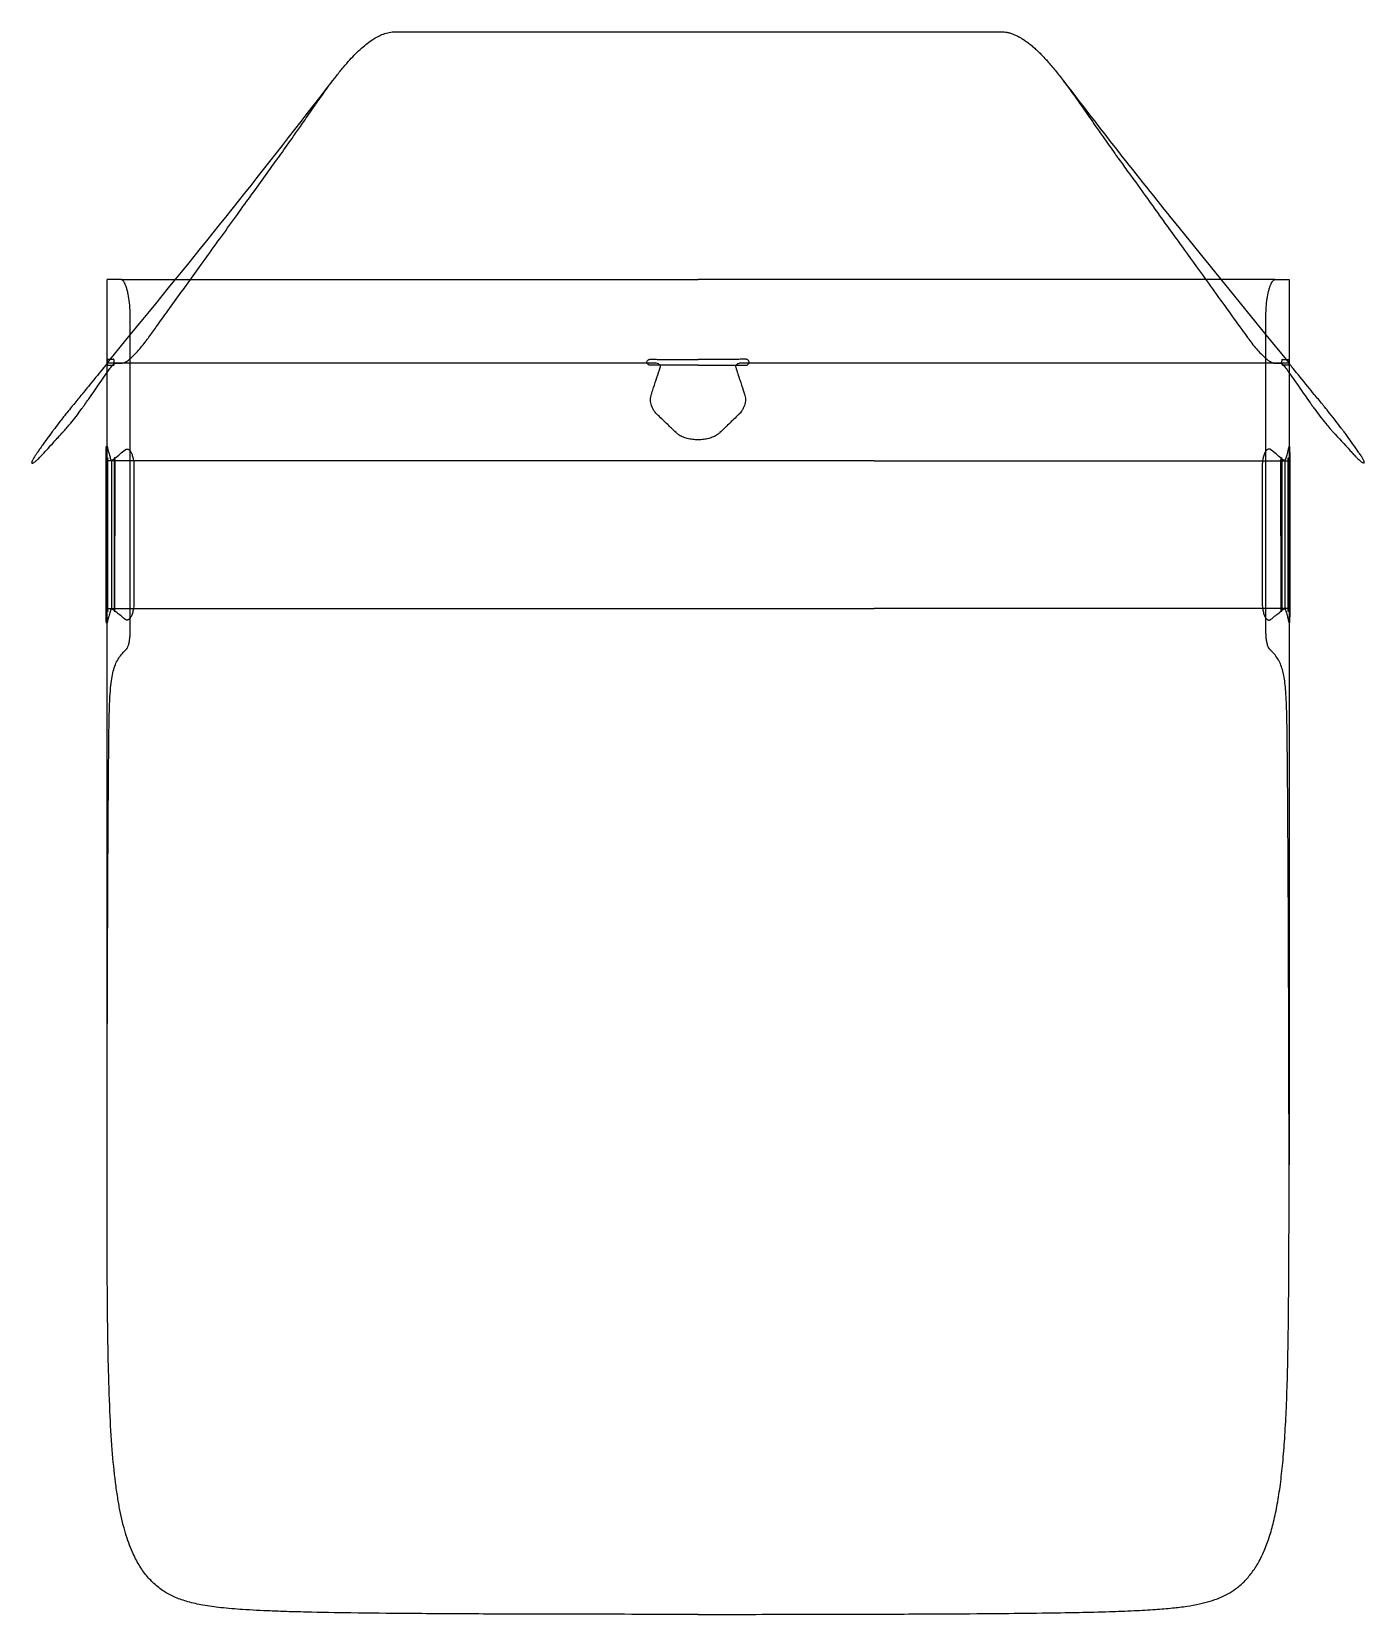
# Model space of a CAD drawing. Header units: millimetres. Extents: x 0 to 1874, y -238 to 367.
# Drawn here: x 1648.2 to 1873.7, y 98.9 to 366.7 of the extents above; entities that cross this region are included whole.
import ezdxf

# ---------------------------------------------------------------- set-up
doc = ezdxf.new("R2010")
doc.units = ezdxf.units.MM
doc.header["$MEASUREMENT"] = 0
doc.layers.add('Make2D$hidden$lines', color=7, linetype='Continuous', true_color=0xffffff)
doc.layers.add('Make2D$visible$lines', color=178, linetype='Continuous', true_color=0x000000)

msp = doc.modelspace()

# ---------------------------------------------------------------- linework, layer by layer
at = {"layer": 'Make2D$hidden$lines'}
for p, q in [((1672.47, 324.77), (1760.94, 324.77)), ((1849.41, 324.77), (1760.94, 324.77)), ((1661.44, 311.23), (1664.84, 315.39)), ((1857.03, 315.4), (1860.44, 311.23)), ((1660.93, 310.62), (1660.93, 310.62)), ((1660.93, 308.99), (1660.93, 310.59)), ((1752.31, 310.63), (1660.95, 310.62)), ((1662.13, 310.53), (1662.14, 310.62)), ((1860.91, 310.64), (1857.03, 310.64)), ((1860.93, 310.64), (1860.93, 310.64)), ((1860.93, 310.64), (1860.93, 310.64)), ((1860.94, 310.6), (1860.94, 309.01)), ((1660.93, 291.68), (1660.93, 296.55)), ((1860.94, 296.55), (1860.94, 291.68)), ((1661.01, 294.11), (1661.01, 269.11)), ((1665.41, 294.11), (1661.01, 294.11)), ((1662.16, 294.48), (1662.16, 268.75)), ((1662.3, 294.11), (1662.26, 294.55)), ((1662.26, 268.67), (1662.3, 294.11)), ((1856.46, 294.11), (1860.86, 294.11)), ((1859.57, 294.11), (1859.61, 294.55)), ((1859.61, 268.67), (1859.57, 294.11)), ((1859.71, 294.48), (1859.71, 268.75)), ((1860.86, 294.11), (1860.86, 269.11)), ((1660.93, 266.68), (1660.93, 271.55)), ((1860.94, 271.55), (1860.94, 266.68)), ((1661.01, 269.11), (1665.41, 269.11)), ((1860.86, 269.11), (1856.46, 269.11))]:
    msp.add_line(p, q, dxfattribs=at)
for points in [[(1660.78, 267.78), (1660.88, 269.11), (1661.01, 269.11)], [(1861.09, 267.78), (1860.99, 269.11), (1860.86, 269.11)]]:
    msp.add_lwpolyline(points, dxfattribs=at)
for centre, radius, start, end in [((1662.49, 313.83), 3.39, 288.2025, 313.8468), ((137, 1559.79), 1970.48, 320.65833, 320.65891), ((1862.34, 310.75), 2.61, 182.5365, 184.5026)]:
    msp.add_arc(centre, radius, start, end, dxfattribs=at)
for points, knots in [([(1752.31, 310.63), (1752.29, 310.7), (1752.28, 310.85), (1752.37, 311.06), (1752.53, 311.2), (1752.67, 311.25), (1752.76, 311.27), (1752.82, 311.27), (1752.97, 311.27), (1753.37, 311.27), (1755.15, 311.26), (1757.72, 311.23), (1760.01, 311.23), (1760.94, 311.24)], [0, 0, 0, 0, 0.220681, 0.450458, 0.673587, 0.825699, 0.910784, 0.950526, 0.987448, 1.353777, 2.171812, 6.305773, 9.067388, 9.067388, 9.067388, 9.067388]), ([(1769.56, 310.63), (1769.58, 310.7), (1769.59, 310.85), (1769.5, 311.06), (1769.34, 311.2), (1769.2, 311.25), (1769.11, 311.27), (1769.05, 311.27), (1768.91, 311.27), (1768.5, 311.27), (1766.73, 311.26), (1764.15, 311.23), (1761.86, 311.23), (1760.94, 311.24)], [0, 0, 0, 0, 0.219232, 0.44901, 0.672138, 0.824251, 0.909336, 0.949078, 0.986, 1.352329, 2.170364, 6.304325, 9.06594, 9.06594, 9.06594, 9.06594]), ([(1857.03, 311.41), (1857.06, 311.39), (1857.17, 311.3), (1857.33, 311.17), (1857.52, 311.03), (1857.67, 310.93), (1857.82, 310.84), (1857.95, 310.76), (1858.07, 310.71), (1858.18, 310.67), (1858.26, 310.65), (1858.31, 310.64), (1858.33, 310.64), (1858.35, 310.64), (1858.48, 310.64), (1858.89, 310.64), (1859.31, 310.64), (1859.6, 310.64), (1859.61, 310.64), (1859.61, 310.64)], [0, 0, 0, 0, 0.103051, 0.426578, 0.619714, 0.81499, 0.972175, 1.128412, 1.278344, 1.375667, 1.470133, 1.512938, 1.533545, 1.544057, 1.552252, 1.925195, 2.792515, 2.79443, 2.805094, 2.805094, 2.805094, 2.805094]), ([(1660.95, 310.61), (1660.95, 310.56), (1660.95, 310.48), (1660.95, 310.37), (1660.95, 310.31), (1660.95, 310.28), (1660.95, 310.27), (1660.95, 310.27), (1660.95, 310.27), (1660.95, 310.27), (1660.96, 310.27), (1661.01, 310.27), (1661.07, 310.29), (1661.17, 310.3), (1661.29, 310.31), (1661.5, 310.3), (1661.7, 310.28), (1661.84, 310.27), (1661.88, 310.27)], [0, 0, 0, 0, 0.144206, 0.249822, 0.318126, 0.336343, 0.340788, 0.341286, 0.342564, 0.343238, 0.344752, 0.369263, 0.471922, 0.529114, 0.677888, 0.843329, 1.14867, 1.274112, 1.274112, 1.274112, 1.274112]), ([(1767.36, 310.28), (1767.33, 310.23), (1767.28, 310.12), (1767.29, 309.99), (1767.54, 309.21), (1767.96, 307.91), (1768.46, 306.4), (1768.72, 305.6), (1768.84, 305.23), (1768.96, 304.75), (1768.96, 303.92), (1768.68, 303.09), (1768.33, 302.53), (1768.08, 302.2), (1767.9, 302.01), (1767.79, 301.9), (1767.71, 301.83), (1767.1, 301.24), (1766.38, 300.55), (1765.61, 299.81), (1765.19, 299.4), (1764.87, 299.09), (1764.51, 298.75), (1764.16, 298.47), (1763.53, 298.13), (1762.74, 297.85), (1761.86, 297.68), (1760.94, 297.62), (1760.01, 297.68), (1759.12, 297.85), (1758.3, 298.13), (1757.67, 298.48), (1757.34, 298.75), (1756.96, 299.11), (1756.49, 299.57), (1755.49, 300.53), (1754.7, 301.28), (1754.12, 301.84), (1754.06, 301.9), (1753.96, 302), (1753.78, 302.19), (1753.59, 302.43), (1753.41, 302.7), (1753.14, 303.16), (1752.89, 303.9), (1752.89, 304.73), (1753, 305.22), (1753.08, 305.44), (1753.2, 305.82), (1753.69, 307.33), (1754.17, 308.78), (1754.56, 309.98), (1754.57, 310.11), (1754.52, 310.22), (1754.48, 310.28)], [0, 0, 0, 0, 0.177565, 0.355188, 0.375522, 2.624118, 4.464943, 5.136238, 5.164565, 5.629002, 6.613473, 7.625661, 8.209403, 8.593887, 8.87386, 9.003852, 9.028809, 9.205376, 11.561849, 12.031529, 12.384114, 13.336197, 13.370161, 13.865483, 14.676638, 15.494595, 16.394014, 17.344289, 18.274239, 19.174892, 20.066233, 20.840613, 21.322535, 21.360308, 22.409656, 23.290412, 25.529715, 25.669817, 25.707233, 25.803295, 26.084163, 26.468775, 26.738283, 27.053927, 28.066934, 29.051274, 29.531376, 29.558107, 29.767366, 30.72637, 34.321321, 34.342371, 34.512763, 34.699574, 34.699574, 34.699574, 34.699574]), ([(1860.93, 310.62), (1860.93, 310.57), (1860.92, 310.48), (1860.92, 310.37), (1860.92, 310.31), (1860.92, 310.28), (1860.92, 310.27), (1860.92, 310.27), (1860.92, 310.27), (1860.92, 310.27), (1860.91, 310.27), (1860.86, 310.27), (1860.8, 310.29), (1860.7, 310.3), (1860.58, 310.31), (1860.38, 310.3), (1860.18, 310.28), (1860.04, 310.27), (1860, 310.27)], [0, 0, 0, 0, 0.145679, 0.255676, 0.323981, 0.342198, 0.346642, 0.34714, 0.348419, 0.349092, 0.350607, 0.375117, 0.477776, 0.534968, 0.683742, 0.849183, 1.142829, 1.268954, 1.268954, 1.268954, 1.268954]), ([(1661.01, 294.11), (1660.98, 294.11), (1660.93, 294.12), (1660.88, 294.11), (1660.87, 294.12), (1660.87, 294.12), (1660.87, 294.13), (1660.86, 294.14), (1660.86, 294.15), (1660.85, 294.19), (1660.84, 294.28), (1660.82, 294.48), (1660.79, 294.86), (1660.78, 295.19), (1660.78, 295.4)], [0, 0, 0, 0, 0.111616, 0.13625, 0.138671, 0.144645, 0.149681, 0.15746, 0.175852, 0.202998, 0.278053, 0.454664, 0.797222, 1.425198, 1.425198, 1.425198, 1.425198]), ([(1661.03, 294.11), (1661.03, 294.23), (1661.03, 294.39), (1661.04, 294.55), (1661.04, 294.6), (1661.05, 294.61), (1661.05, 294.62), (1661.06, 294.61), (1661.06, 294.6), (1661.07, 294.55), (1661.07, 294.39), (1661.08, 294.23), (1661.08, 294.11), (1661.08, 293.53), (1661.08, 285.19), (1661.08, 276.81), (1661.08, 268.94), (1661.07, 268.79), (1661.07, 268.68), (1661.06, 268.63), (1661.05, 268.62), (1661.05, 268.61), (1661.05, 268.62), (1661.04, 268.63), (1661.04, 268.68), (1661.03, 268.84), (1661.03, 268.99), (1661.03, 269.12), (1661.03, 277.45), (1661.03, 285.79), (1661.03, 294.11)], [0, 0, 0, 0, 0.355037, 0.461818, 0.490817, 0.498631, 0.502302, 0.506133, 0.514386, 0.545693, 0.654863, 0.994699, 1.009473, 1.016861, 2.755372, 26.004831, 26.180863, 26.352334, 26.466874, 26.49592, 26.503758, 26.507445, 26.511259, 26.519488, 26.546732, 26.652127, 26.999643, 27.014417, 27.021805, 52.009775, 52.009775, 52.009775, 52.009775]), ([(1662.26, 294.55), (1662.84, 295.02), (1663.42, 295.49), (1664.03, 295.98), (1664.05, 295.99), (1664.09, 296.02), (1664.12, 296.03), (1664.2, 296.07), (1664.29, 296.09), (1664.4, 296.08), (1664.53, 296.04), (1664.69, 295.95), (1664.79, 295.84), (1664.84, 295.77)], [0, 0, 0, 0, 2.233162, 2.260789, 2.312986, 2.335232, 2.385383, 2.433852, 2.575744, 2.668719, 2.764238, 2.971328, 3.211557, 3.211557, 3.211557, 3.211557]), ([(1859.61, 294.55), (1859.03, 295.02), (1858.45, 295.49), (1857.85, 295.98), (1857.82, 295.99), (1857.78, 296.02), (1857.75, 296.03), (1857.67, 296.07), (1857.58, 296.09), (1857.47, 296.08), (1857.34, 296.04), (1857.18, 295.95), (1857.08, 295.84), (1857.03, 295.77)], [0, 0, 0, 0, 2.233162, 2.260789, 2.312986, 2.335232, 2.385383, 2.433852, 2.575744, 2.668719, 2.764238, 2.971328, 3.211557, 3.211557, 3.211557, 3.211557]), ([(1860.84, 294.11), (1860.84, 294.23), (1860.84, 294.39), (1860.83, 294.55), (1860.83, 294.6), (1860.82, 294.61), (1860.82, 294.62), (1860.82, 294.61), (1860.81, 294.6), (1860.81, 294.55), (1860.8, 294.39), (1860.79, 294.23), (1860.79, 294.11), (1860.79, 293.53), (1860.79, 285.19), (1860.79, 276.81), (1860.79, 268.94), (1860.8, 268.79), (1860.81, 268.68), (1860.81, 268.63), (1860.82, 268.62), (1860.82, 268.61), (1860.82, 268.62), (1860.83, 268.63), (1860.83, 268.68), (1860.84, 268.84), (1860.84, 268.99), (1860.84, 269.12), (1860.84, 277.45), (1860.84, 285.79), (1860.84, 294.11)], [0, 0, 0, 0, 0.355037, 0.461818, 0.490817, 0.498631, 0.502302, 0.506133, 0.514386, 0.545693, 0.654863, 0.994699, 1.009473, 1.016861, 2.755372, 26.004831, 26.180863, 26.352334, 26.466874, 26.49592, 26.503758, 26.507445, 26.511259, 26.519488, 26.546732, 26.652127, 26.999643, 27.014417, 27.021805, 52.009775, 52.009775, 52.009775, 52.009775]), ([(1860.86, 294.11), (1860.89, 294.11), (1860.94, 294.12), (1860.99, 294.11), (1861, 294.12), (1861, 294.12), (1861, 294.13), (1861.01, 294.14), (1861.01, 294.15), (1861.02, 294.19), (1861.03, 294.28), (1861.05, 294.48), (1861.08, 294.86), (1861.09, 295.19), (1861.09, 295.4)], [0, 0, 0, 0, 0.111616, 0.13625, 0.138671, 0.144645, 0.149681, 0.15746, 0.175852, 0.202998, 0.278053, 0.454664, 0.797222, 1.425198, 1.425198, 1.425198, 1.425198]), ([(1664.84, 267.46), (1664.81, 267.42), (1664.76, 267.36), (1664.67, 267.28), (1664.58, 267.22), (1664.49, 267.17), (1664.4, 267.15), (1664.3, 267.14), (1664.21, 267.16), (1664.11, 267.2), (1664.04, 267.24), (1663.92, 267.34), (1663.33, 267.81), (1662.75, 268.28), (1662.26, 268.67)], [0, 0, 0, 0, 0.127822, 0.24513, 0.353164, 0.453775, 0.548392, 0.640288, 0.732968, 0.829793, 0.958429, 0.97937, 1.309747, 3.211455, 3.211455, 3.211455, 3.211455]), ([(1857.03, 267.46), (1857.06, 267.42), (1857.11, 267.36), (1857.2, 267.28), (1857.29, 267.22), (1857.38, 267.17), (1857.47, 267.15), (1857.57, 267.14), (1857.66, 267.16), (1857.76, 267.2), (1857.83, 267.24), (1857.95, 267.34), (1858.54, 267.81), (1859.12, 268.28), (1859.61, 268.67)], [0, 0, 0, 0, 0.127822, 0.24513, 0.353164, 0.453775, 0.548392, 0.640288, 0.732968, 0.829793, 0.958429, 0.97937, 1.309747, 3.211455, 3.211455, 3.211455, 3.211455])]:
    msp.add_open_spline(points, degree=3, knots=knots, dxfattribs=at)
at = {"layer": 'Make2D$visible$lines'}
for p, q in [((1841.56, 334.48), (1857.03, 315.4)), ((1660.93, 310.62), (1660.93, 324.77)), ((1663.3, 324.77), (1672.47, 324.77)), ((1858.57, 324.77), (1849.41, 324.77)), ((1860.94, 324.77), (1860.94, 310.6)), ((1660.95, 311.27), (1660.95, 310.61)), ((1660.95, 310.63), (1661.44, 311.23)), ((1860.44, 311.23), (1860.93, 310.64)), ((1860.92, 311.27), (1860.93, 310.62)), ((1660.93, 310.59), (1660.93, 310.62)), ((1660.93, 310.62), (1660.93, 310.62)), ((1660.93, 310.62), (1660.93, 310.62)), ((1660.93, 296.55), (1660.93, 308.99)), ((1860.94, 309.01), (1860.94, 296.55)), ((1660.78, 267.71), (1660.78, 295.52)), ((1861.09, 295.52), (1861.09, 267.71)), ((1661.66, 294.21), (1661.66, 269.02)), ((1731.12, 294.11), (1665.41, 294.11)), ((1790.75, 294.11), (1731.12, 294.11)), ((1790.75, 294.11), (1856.46, 294.11)), ((1860.21, 294.21), (1860.21, 269.02)), ((1660.93, 271.55), (1660.93, 291.68)), ((1860.94, 291.68), (1860.94, 271.55)), ((1665.41, 269.11), (1731.12, 269.11)), ((1731.12, 269.11), (1790.75, 269.11)), ((1856.46, 269.11), (1790.75, 269.11)), ((1660.93, 174.96), (1660.93, 266.68)), ((1860.94, 266.68), (1860.94, 174.96)), ((1860.94, 172.22), (1860.94, 172.21))]:
    msp.add_line(p, q, dxfattribs=at)
for centre, radius, start, end in [((365.83, 1386.05), 1683.37, 320.50404, 322.37022), ((2694.96, 1024.59), 1097.52, 217.37434, 218.96104), ((1661.96, 310.44), 0.19, 245.0285, 26.8793), ((1855.41, -7336.32), 7646.96, 89.987853, 90.017685), ((1859.92, 310.45), 0.201, 152.3259, 294.9792), ((1661.43, 295.31), 1.12, 281.8448, 317.8067), ((1662.2, 294.52), 0.0634, 28.2734, 229.2193), ((1859.67, 294.52), 0.0634, 310.7807, 151.7266), ((1860.44, 295.31), 1.12, 222.1933, 258.1552), ((1661.43, 267.92), 1.12, 42.2666, 78.0769), ((1662.2, 268.7), 0.0636, 130.6104, 331.8968), ((1860.44, 267.92), 1.12, 101.9231, 137.7334), ((1859.67, 268.7), 0.0636, 208.1032, 49.3896)]:
    msp.add_arc(centre, radius, start, end, dxfattribs=at)
for points, knots in [([(1664.84, 311.39), (1665.08, 311.6), (1665.57, 312.06), (1666.3, 312.84), (1667.04, 313.71), (1667.55, 314.38), (1667.87, 314.82), (1668.38, 315.53), (1669.17, 316.62), (1670.24, 318.11), (1671.66, 320.07), (1673.5, 322.63), (1675.79, 325.8), (1678.18, 329.12), (1680.7, 332.61), (1683.25, 336.16), (1685.7, 339.55), (1687.88, 342.58), (1689.4, 344.69), (1690.91, 346.77), (1692.22, 348.64), (1693.93, 351.08), (1695.07, 352.73), (1696.16, 354.3), (1697.58, 356.32), (1699.22, 358.58), (1700.9, 360.68), (1702.27, 362.26), (1703.6, 363.61), (1704.92, 364.71), (1705.84, 365.37), (1706.76, 365.91), (1707.7, 366.33), (1708.66, 366.62), (1709.35, 366.7), (1709.75, 366.7), (1710.18, 366.7), (1713.51, 366.7), (1722.05, 366.7), (1738.64, 366.7), (1753.59, 366.7), (1766.54, 366.71), (1773.39, 366.71), (1779.68, 366.71), (1784, 366.71), (1787.41, 366.71), (1790.9, 366.71), (1793.83, 366.71), (1795.92, 366.71), (1797.63, 366.71), (1799.11, 366.71), (1800.41, 366.71), (1801.59, 366.71), (1802.54, 366.71), (1803.5, 366.71), (1804.96, 366.71), (1806.68, 366.71), (1808.51, 366.71), (1809.65, 366.71), (1810.37, 366.71), (1810.7, 366.71), (1811.06, 366.71), (1811.48, 366.71), (1811.87, 366.71), (1812.15, 366.71), (1812.55, 366.71), (1813.05, 366.65), (1813.7, 366.49), (1814.24, 366.31), (1814.79, 366.07), (1815.34, 365.79), (1815.9, 365.46), (1816.45, 365.08), (1817.04, 364.65), (1817.61, 364.17), (1818.21, 363.63), (1819.03, 362.84), (1820.1, 361.7), (1821.4, 360.16), (1822.81, 358.35), (1824.23, 356.41), (1825.39, 354.77), (1826.68, 352.92), (1827.95, 351.08), (1829.68, 348.6), (1830.88, 346.91), (1831.77, 345.67), (1832.52, 344.62), (1834.27, 342.19), (1837.02, 338.39), (1840.19, 333.98), (1843.64, 329.21), (1846.86, 324.73), (1850.1, 320.25), (1852.31, 317.18), (1853.63, 315.36), (1854.01, 314.82), (1854.54, 314.09), (1855.29, 313.15), (1856.3, 312.08), (1856.79, 311.62), (1857.03, 311.41)], [0, 0, 0, 0, 0.95231, 2.019897, 3.200368, 4.378684, 4.558615, 4.8385, 6.974754, 8.614739, 10.341038, 14.219702, 18.100832, 22.071376, 26.479314, 31.022315, 35.182051, 39.03558, 42.211101, 42.972592, 46.754057, 49.04801, 51.928994, 52.772177, 54.761634, 59.344393, 61.159962, 62.818193, 65.623734, 66.831798, 67.980247, 69.026469, 70.007105, 71.062397, 72.028698, 72.072909, 72.284703, 73.291738, 82.061975, 97.915519, 123.052659, 126.930054, 136.751705, 143.601259, 145.812717, 149.713677, 153.838183, 156.280344, 158.488175, 160.107359, 161.42699, 162.924411, 164.004064, 164.9505, 165.795203, 166.87589, 169.332819, 170.954052, 172.380061, 172.74646, 173.102769, 173.363785, 173.821824, 174.366162, 174.557038, 174.663087, 175.553814, 176.073546, 176.663323, 177.252847, 177.880646, 178.500756, 179.203011, 179.895986, 180.679296, 181.447954, 182.311322, 184.093054, 186.14938, 188.345514, 190.959514, 193.363939, 194.388575, 197.735782, 200.052119, 203.474791, 203.930314, 204.657448, 207.345765, 212.889488, 218.725414, 223.647192, 230.544876, 235.286616, 240.236993, 241.889108, 242.037523, 242.205744, 244.605629, 245.652524, 246.614262, 246.614262, 246.614262, 246.614262]), ([(1760.94, 98.9), (1754.31, 98.9), (1742.21, 98.91), (1725.82, 98.95), (1712.87, 99.02), (1702.84, 99.12), (1696.04, 99.24), (1691.48, 99.36), (1687.93, 99.49), (1684.2, 99.67), (1680.39, 99.98), (1677.3, 100.4), (1675.08, 100.88), (1673.55, 101.35), (1672.54, 101.73), (1671.61, 102.17), (1670.42, 102.85), (1669.03, 103.89), (1667.55, 105.45), (1666.27, 107.3), (1665.05, 109.7), (1664.18, 112.14), (1663.54, 114.54), (1663.09, 116.55), (1662.7, 118.79), (1662.21, 122.2), (1661.75, 127.05), (1661.37, 133.71), (1661.12, 141.82), (1661.01, 149.82), (1660.96, 157.61), (1660.93, 165.51), (1660.93, 175.51), (1660.95, 188.02), (1660.99, 202.22), (1661.04, 216.64), (1661.1, 229.54), (1661.16, 238.52), (1661.21, 244.02), (1661.24, 247.42), (1661.29, 250.55), (1661.38, 253.44), (1661.51, 255.53), (1661.69, 257.15), (1661.94, 258.47), (1662.3, 259.58), (1662.76, 260.51), (1663.26, 261.21), (1663.66, 261.67), (1663.94, 261.96), (1664.1, 262.1), (1664.19, 262.19), (1664.21, 262.21), (1664.24, 262.24), (1664.28, 262.29), (1664.33, 262.37), (1664.38, 262.45), (1664.42, 262.55), (1664.49, 262.7), (1664.56, 262.91), (1664.63, 263.16), (1664.71, 263.51), (1664.78, 263.99), (1664.83, 264.54), (1664.84, 264.92), (1664.84, 268.44), (1664.84, 286.32), (1664.84, 304.2), (1664.84, 318.88), (1664.83, 319.58), (1664.76, 320.78), (1664.57, 322.05), (1664.36, 322.96), (1664.19, 323.54), (1663.99, 324.02), (1663.82, 324.35), (1663.66, 324.55), (1663.55, 324.66), (1663.44, 324.74), (1663.34, 324.77), (1663.29, 324.77), (1662.49, 324.77), (1661.71, 324.77), (1660.93, 324.77)], [0, 0, 0, 0, 19.887984, 36.302676, 49.165408, 58.727454, 66.386917, 69.583189, 72.392622, 77.067624, 80.777764, 83.845626, 86.437337, 87.576874, 88.640337, 89.684892, 90.656326, 92.755235, 94.86098, 97.08072, 99.48913, 102.931031, 104.838292, 106.925679, 109.116973, 111.662568, 117.244752, 123.752242, 131.661175, 141.573143, 147.75763, 155.040436, 165.265159, 177.747859, 192.585506, 207.860279, 221.014074, 231.294649, 234.785968, 237.527931, 241.489447, 244.168634, 246.200842, 247.77268, 249.069778, 250.219405, 251.267733, 252.174615, 252.796603, 253.074869, 253.392208, 253.431084, 253.454343, 253.487541, 253.555788, 253.652332, 253.759424, 253.839022, 253.980122, 254.253335, 254.490147, 254.768748, 255.335211, 255.949499, 256.421912, 256.476404, 266.495531, 310.081268, 310.097813, 310.539311, 312.19091, 313.704958, 314.379955, 314.992694, 315.505095, 315.940782, 316.117472, 316.272468, 316.404266, 316.517816, 316.565604, 316.569253, 318.904733, 318.904733, 318.904733, 318.904733]), ([(1860.94, 172.22), (1860.94, 176.37), (1860.93, 185.48), (1860.89, 199.82), (1860.84, 214.8), (1860.78, 228.09), (1860.71, 238.41), (1860.65, 245.29), (1860.59, 249.88), (1860.51, 252.85), (1860.4, 254.93), (1860.27, 256.46), (1860.09, 257.69), (1859.84, 258.77), (1859.5, 259.74), (1859.03, 260.64), (1858.53, 261.31), (1858.08, 261.81), (1857.83, 262.05), (1857.68, 262.19), (1857.65, 262.22), (1857.62, 262.26), (1857.57, 262.32), (1857.52, 262.4), (1857.47, 262.49), (1857.42, 262.6), (1857.35, 262.79), (1857.27, 263.05), (1857.19, 263.37), (1857.13, 263.69), (1857.09, 264.03), (1857.05, 264.49), (1857.03, 264.85), (1857.03, 267.55), (1857.03, 285.42), (1857.03, 303.29), (1857.03, 318.73), (1857.03, 319.2), (1857.06, 320.14), (1857.2, 321.48), (1857.41, 322.57), (1857.62, 323.34), (1857.79, 323.81), (1857.97, 324.21), (1858.16, 324.5), (1858.35, 324.7), (1858.51, 324.77), (1858.59, 324.77), (1859.38, 324.77), (1860.16, 324.77), (1860.94, 324.77)], [0, 0, 0, 0, 12.478617, 27.312629, 43.010414, 57.437568, 67.189929, 73.957641, 78.065537, 80.978065, 82.862225, 84.326393, 85.564294, 86.613351, 87.647704, 88.637849, 89.642153, 90.142663, 90.650086, 90.709063, 90.736331, 90.783351, 90.862706, 90.963215, 91.066912, 91.16432, 91.327603, 91.681129, 91.974278, 92.316179, 92.65677, 93.012677, 93.692608, 93.751676, 101.094591, 147.315986, 147.353212, 147.422901, 148.71789, 150.177001, 151.468231, 152.044489, 152.548102, 152.990346, 153.342942, 153.600348, 153.800129, 153.839008, 153.841197, 156.176677, 156.176677, 156.176677, 156.176677]), ([(1662.14, 310.62), (1662.14, 310.69), (1662.14, 310.83), (1662.13, 311.02), (1662.11, 311.16), (1662.09, 311.23), (1662.08, 311.26), (1662.07, 311.27), (1662.06, 311.27), (1662.05, 311.27), (1662.01, 311.27), (1661.95, 311.27), (1661.86, 311.26), (1661.69, 311.25), (1661.5, 311.24), (1661.29, 311.23), (1661.17, 311.23), (1661.07, 311.25), (1661, 311.26), (1660.96, 311.27), (1660.95, 311.27)], [0, 0, 0, 0, 0.215352, 0.427996, 0.582939, 0.633117, 0.649403, 0.661961, 0.66889, 0.677476, 0.709234, 0.775465, 0.852242, 0.985376, 1.279096, 1.436928, 1.593532, 1.650767, 1.756439, 1.779753, 1.779753, 1.779753, 1.779753]), ([(1859.73, 310.64), (1859.73, 310.71), (1859.73, 310.85), (1859.74, 311.03), (1859.76, 311.17), (1859.78, 311.23), (1859.79, 311.26), (1859.8, 311.27), (1859.82, 311.27), (1859.86, 311.26), (1859.92, 311.27), (1860.01, 311.26), (1860.18, 311.25), (1860.37, 311.24), (1860.58, 311.23), (1860.7, 311.23), (1860.81, 311.25), (1860.87, 311.26), (1860.91, 311.27), (1860.92, 311.27)], [0, 0, 0, 0, 0.210375, 0.415916, 0.564709, 0.612037, 0.628324, 0.641126, 0.64781, 0.688155, 0.754385, 0.831163, 0.964297, 1.258016, 1.415848, 1.572453, 1.629687, 1.73536, 1.758674, 1.758674, 1.758674, 1.758674]), ([(1660.93, 310.62), (1660.93, 310.61), (1660.94, 310.62), (1660.95, 310.61), (1660.95, 310.61), (1660.95, 310.61), (1660.94, 310.6), (1660.92, 310.57), (1660.84, 310.47), (1660.62, 310.18), (1660.39, 309.89), (1659.41, 308.69), (1658.43, 307.48), (1657.26, 306.05), (1656.43, 305.04), (1655.66, 304.1), (1654.8, 303.05), (1654.04, 302.11), (1653.06, 300.88), (1652.26, 299.84), (1651.67, 299.05), (1651.1, 298.27), (1650.5, 297.44), (1649.89, 296.58), (1649.45, 295.96), (1649.08, 295.43), (1648.82, 295.04), (1648.63, 294.75), (1648.48, 294.51), (1648.36, 294.29), (1648.28, 294.12), (1648.21, 293.97), (1648.18, 293.85), (1648.17, 293.76), (1648.2, 293.7), (1648.24, 293.68), (1648.28, 293.68), (1648.33, 293.69), (1648.42, 293.73), (1648.54, 293.8), (1648.79, 293.97), (1649.07, 294.22), (1649.38, 294.51), (1649.65, 294.78), (1649.86, 294.99), (1650.61, 295.82), (1651.8, 297.13), (1652.99, 298.42), (1653.55, 299.04), (1653.79, 299.3), (1654.21, 299.78), (1654.9, 300.6), (1655.7, 301.6), (1656.35, 302.48), (1656.75, 303.03), (1656.9, 303.23), (1657.03, 303.42), (1657.32, 303.84), (1658.79, 305.95), (1660.21, 307.98), (1661.52, 309.83), (1661.67, 310.02), (1661.83, 310.21), (1661.93, 310.33), (1661.99, 310.39), (1662.05, 310.46), (1662.12, 310.53), (1662.19, 310.58), (1662.23, 310.6), (1662.25, 310.61), (1662.26, 310.61), (1662.68, 310.61), (1663.11, 310.61), (1663.53, 310.61), (1663.55, 310.62)], [0, 0, 0, 0, 0.01754, 0.018069, 0.01857, 0.020738, 0.026895, 0.048495, 0.129576, 0.420024, 1.146185, 1.230737, 5.068928, 5.822912, 6.770627, 8.992996, 9.463069, 10.846563, 12.631591, 14.175275, 14.784475, 15.587414, 17.076139, 17.85988, 18.72216, 19.351122, 19.819203, 20.120038, 20.417291, 20.65276, 20.850959, 21.010104, 21.130945, 21.215166, 21.279096, 21.312165, 21.351048, 21.400615, 21.463018, 21.631661, 21.834843, 22.376688, 22.741593, 23.109632, 23.518918, 23.634246, 26.479617, 28.823884, 28.886011, 29.003127, 29.87143, 30.790536, 32.223648, 33.709739, 34.083178, 34.268763, 34.453494, 34.774597, 35.792987, 42.162496, 42.225673, 42.583512, 42.87739, 42.978188, 43.048219, 43.130908, 43.257219, 43.349471, 43.381661, 43.397702, 43.406069, 43.414846, 44.654484, 44.697736, 44.697736, 44.697736, 44.697736]), ([(1760.94, 310.3), (1760.47, 310.3), (1759.53, 310.31), (1757.28, 310.3), (1755.22, 310.28), (1753.48, 310.27), (1753.03, 310.27), (1752.84, 310.27), (1752.7, 310.27), (1752.48, 310.34), (1752.35, 310.52), (1752.31, 310.63)], [0, 0, 0, 0, 1.400621, 2.807028, 6.759371, 7.577288, 8.031659, 8.117173, 8.141954, 8.46138, 8.778831, 8.778831, 8.778831, 8.778831]), ([(1754.48, 310.28), (1754.45, 310.32), (1754.38, 310.4), (1754.18, 310.53), (1753.92, 310.61), (1753.7, 310.63), (1753.61, 310.63), (1753.17, 310.63), (1752.74, 310.63), (1752.31, 310.63)], [0, 0, 0, 0, 0.151057, 0.321706, 0.722794, 0.947475, 0.974616, 0.995615, 2.270197, 2.270197, 2.270197, 2.270197]), ([(1760.94, 310.3), (1761.4, 310.3), (1762.34, 310.31), (1764.59, 310.3), (1766.65, 310.28), (1768.39, 310.27), (1768.84, 310.27), (1769.03, 310.27), (1769.18, 310.27), (1769.39, 310.34), (1769.53, 310.53), (1769.56, 310.63)], [0, 0, 0, 0, 1.400621, 2.807028, 6.759371, 7.577288, 8.031659, 8.117173, 8.141954, 8.46138, 8.780279, 8.780279, 8.780279, 8.780279]), ([(1853.05, 310.64), (1852.34, 310.63), (1850.67, 310.62), (1848.18, 310.61), (1844.29, 310.62), (1838.97, 310.63), (1833.17, 310.63), (1827.49, 310.63), (1821.52, 310.63), (1814.33, 310.63), (1807.43, 310.63), (1800.91, 310.63), (1788.13, 310.63), (1777.04, 310.63), (1768.14, 310.63), (1767.95, 310.61), (1767.71, 310.54), (1767.5, 310.43), (1767.4, 310.33), (1767.36, 310.28)], [0, 0, 0, 0, 2.147971, 4.996497, 7.462057, 13.843158, 20.951575, 24.863897, 30.859465, 38.883329, 46.43411, 51.556067, 58.4236, 84.794552, 84.831139, 85.101229, 85.360691, 85.59174, 85.795143, 85.795143, 85.795143, 85.795143]), ([(1859.61, 310.64), (1859.63, 310.63), (1859.66, 310.61), (1859.73, 310.56), (1859.81, 310.48), (1859.95, 310.34), (1860.13, 310.12), (1860.31, 309.89), (1860.62, 309.45), (1861.23, 308.6), (1862.6, 306.65), (1863.84, 304.87), (1864.73, 303.59), (1864.96, 303.26), (1865.39, 302.66), (1866.15, 301.65), (1867.03, 300.54), (1867.74, 299.7), (1868.16, 299.24), (1869.3, 297.99), (1870.5, 296.67), (1871.72, 295.34), (1872.03, 295), (1872.21, 294.8), (1872.46, 294.56), (1872.7, 294.33), (1872.94, 294.11), (1873.14, 293.95), (1873.31, 293.83), (1873.45, 293.75), (1873.55, 293.72), (1873.61, 293.72), (1873.65, 293.74), (1873.68, 293.79), (1873.67, 293.88), (1873.64, 294), (1873.58, 294.15), (1873.49, 294.33), (1873.32, 294.63), (1873.11, 294.98), (1872.87, 295.32), (1872.67, 295.61), (1872.23, 296.25), (1871.53, 297.23), (1870.74, 298.32), (1870.16, 299.11), (1869.6, 299.87), (1868.82, 300.87), (1867.87, 302.07), (1867.1, 303.02), (1866.24, 304.08), (1865.29, 305.23), (1863.63, 307.27), (1862.32, 308.87), (1861.29, 310.14), (1861.08, 310.42), (1860.96, 310.57), (1860.92, 310.62), (1860.92, 310.63), (1860.91, 310.63), (1860.91, 310.64), (1860.91, 310.64), (1860.92, 310.64), (1860.92, 310.64), (1860.93, 310.64)], [0, 0, 0, 0, 0.052279, 0.133362, 0.241503, 0.389715, 0.729108, 1.112371, 1.24918, 2.342879, 4.257298, 8.378013, 8.872782, 8.940157, 9.572178, 11.103531, 12.712023, 13.826076, 14.405841, 14.568543, 18.915493, 19.761176, 19.967758, 20.295093, 20.573959, 21.000907, 21.29829, 21.55115, 21.756225, 21.923602, 22.035718, 22.074771, 22.107757, 22.165831, 22.249932, 22.371779, 22.535436, 22.740373, 22.983402, 23.569159, 23.950048, 24.242855, 24.623253, 26.277337, 27.865259, 28.642618, 29.222503, 30.709206, 32.447325, 33.815093, 34.374686, 36.527632, 38.291705, 42.266716, 42.752149, 43.181254, 43.307795, 43.344235, 43.348807, 43.353501, 43.357095, 43.358053, 43.358549, 43.371878, 43.371878, 43.371878, 43.371878]), ([(1660.78, 295.52), (1660.78, 295.66), (1660.78, 295.94), (1660.8, 296.25), (1660.82, 296.45), (1660.83, 296.52), (1660.85, 296.57), (1660.86, 296.59), (1660.87, 296.6), (1660.88, 296.6), (1660.9, 296.6), (1660.91, 296.59), (1660.92, 296.57), (1660.93, 296.55), (1660.95, 296.52), (1660.96, 296.47), (1661, 296.37), (1661.04, 296.19), (1661.08, 295.98), (1661.15, 295.71), (1661.25, 295.29), (1661.39, 294.84), (1661.51, 294.47), (1661.55, 294.34), (1661.58, 294.29), (1661.6, 294.24), (1661.63, 294.22), (1661.65, 294.21), (1661.66, 294.21)], [0, 0, 0, 0, 0.448407, 0.823678, 0.94334, 1.029143, 1.059609, 1.082243, 1.095551, 1.108877, 1.12034, 1.135176, 1.154586, 1.179111, 1.20887, 1.253517, 1.342743, 1.516682, 1.80971, 1.999229, 2.322704, 3.112014, 3.418743, 3.481242, 3.5237, 3.600516, 3.628316, 3.650566, 3.650566, 3.650566, 3.650566]), ([(1664.84, 295.77), (1664.85, 295.75), (1664.9, 295.69), (1664.96, 295.59), (1665.04, 295.45), (1665.12, 295.26), (1665.22, 294.99), (1665.3, 294.68), (1665.38, 294.31), (1665.45, 293.85), (1665.47, 293.44), (1665.48, 293.17), (1665.48, 288.26), (1665.48, 280.58), (1665.48, 272.93), (1665.48, 270.07), (1665.47, 269.89), (1665.46, 269.58), (1665.42, 269.21), (1665.36, 268.82), (1665.29, 268.47), (1665.19, 268.15), (1665.09, 267.88), (1664.97, 267.66), (1664.89, 267.52), (1664.84, 267.46)], [0, 0, 0, 0, 0.072422, 0.253182, 0.348936, 0.545757, 0.864455, 1.222332, 1.493459, 2.006187, 2.618618, 2.724207, 2.81323, 17.361454, 25.742875, 25.784452, 25.938257, 26.261518, 26.727565, 27.066796, 27.444365, 27.789366, 28.057858, 28.31454, 28.549963, 28.549963, 28.549963, 28.549963]), ([(1857.03, 295.77), (1857.02, 295.75), (1856.97, 295.69), (1856.91, 295.59), (1856.83, 295.45), (1856.75, 295.26), (1856.65, 294.99), (1856.57, 294.68), (1856.49, 294.31), (1856.42, 293.85), (1856.4, 293.44), (1856.39, 293.17), (1856.39, 288.26), (1856.39, 280.58), (1856.39, 272.93), (1856.39, 270.07), (1856.4, 269.89), (1856.41, 269.58), (1856.45, 269.21), (1856.51, 268.82), (1856.58, 268.47), (1856.68, 268.15), (1856.78, 267.88), (1856.9, 267.66), (1856.99, 267.52), (1857.03, 267.46)], [0, 0, 0, 0, 0.072422, 0.253182, 0.348936, 0.545757, 0.864455, 1.222332, 1.493459, 2.006187, 2.618618, 2.724207, 2.81323, 17.361454, 25.742875, 25.784452, 25.938257, 26.261518, 26.727565, 27.066796, 27.444365, 27.789366, 28.057858, 28.31454, 28.549963, 28.549963, 28.549963, 28.549963]), ([(1861.09, 295.52), (1861.09, 295.66), (1861.09, 295.94), (1861.07, 296.25), (1861.05, 296.45), (1861.04, 296.52), (1861.02, 296.57), (1861.01, 296.59), (1861, 296.6), (1860.99, 296.6), (1860.97, 296.6), (1860.96, 296.59), (1860.95, 296.57), (1860.94, 296.55), (1860.93, 296.52), (1860.91, 296.47), (1860.88, 296.37), (1860.83, 296.19), (1860.79, 295.98), (1860.72, 295.71), (1860.62, 295.29), (1860.48, 294.84), (1860.36, 294.47), (1860.32, 294.34), (1860.29, 294.29), (1860.27, 294.24), (1860.24, 294.22), (1860.22, 294.21), (1860.21, 294.21)], [0, 0, 0, 0, 0.448407, 0.823678, 0.94334, 1.029143, 1.059609, 1.082243, 1.095551, 1.108877, 1.12034, 1.135176, 1.154586, 1.179111, 1.20887, 1.253517, 1.342743, 1.516682, 1.80971, 1.999229, 2.322704, 3.112014, 3.418743, 3.481242, 3.5237, 3.600516, 3.628316, 3.650566, 3.650566, 3.650566, 3.650566]), ([(1660.79, 288.86), (1660.79, 289.31), (1660.8, 290.07), (1660.81, 290.93), (1660.83, 291.43), (1660.84, 291.63), (1660.85, 291.75), (1660.86, 291.81), (1660.87, 291.85), (1660.88, 291.86), (1660.88, 291.87), (1660.89, 291.86), (1660.9, 291.84), (1660.92, 291.77), (1660.94, 291.61), (1660.97, 291.36), (1661, 290.88), (1661.03, 290.18), (1661.05, 289.46), (1661.05, 289), (1661.05, 288.86), (1661.05, 288.6), (1661.05, 287.87), (1661.05, 283.05), (1661.05, 278.35), (1661.05, 274.06), (1661.04, 273.7), (1661.04, 273.36), (1661.02, 272.87), (1661.01, 272.48), (1660.99, 272.14), (1660.97, 271.9), (1660.95, 271.69), (1660.93, 271.53), (1660.91, 271.44), (1660.9, 271.39), (1660.89, 271.37), (1660.88, 271.36), (1660.88, 271.37), (1660.87, 271.38), (1660.86, 271.42), (1660.85, 271.52), (1660.83, 271.68), (1660.81, 272.04), (1660.8, 272.67), (1660.79, 273.48), (1660.79, 274.08), (1660.79, 274.37), (1660.79, 279.21), (1660.79, 284.04), (1660.79, 288.86)], [0, 0, 0, 0, 1.334778, 2.273144, 2.593213, 2.819624, 2.898634, 2.955919, 2.992815, 3.002846, 3.009178, 3.016507, 3.029623, 3.076202, 3.238989, 3.499149, 3.850343, 4.662277, 5.608036, 6.018305, 6.032285, 6.043935, 6.794434, 8.207137, 20.522832, 20.895687, 21.071161, 21.583724, 21.924517, 22.535846, 22.760243, 22.948788, 23.260429, 23.37667, 23.460963, 23.513577, 23.528373, 23.536864, 23.542178, 23.550063, 23.576775, 23.677205, 23.84234, 24.078444, 24.753934, 25.710497, 26.52194, 26.556981, 26.566325, 41.046344, 41.046344, 41.046344, 41.046344]), ([(1861.08, 288.86), (1861.08, 289.31), (1861.08, 290.07), (1861.06, 290.93), (1861.05, 291.43), (1861.03, 291.63), (1861.02, 291.75), (1861.01, 291.81), (1861, 291.85), (1860.99, 291.86), (1860.99, 291.87), (1860.98, 291.86), (1860.97, 291.84), (1860.95, 291.77), (1860.93, 291.61), (1860.9, 291.36), (1860.87, 290.88), (1860.84, 290.18), (1860.82, 289.46), (1860.82, 289), (1860.82, 288.86), (1860.82, 288.6), (1860.82, 287.87), (1860.82, 283.05), (1860.82, 278.35), (1860.82, 274.06), (1860.83, 273.7), (1860.83, 273.36), (1860.85, 272.87), (1860.86, 272.48), (1860.88, 272.14), (1860.9, 271.9), (1860.92, 271.69), (1860.94, 271.53), (1860.96, 271.44), (1860.97, 271.39), (1860.98, 271.37), (1860.99, 271.36), (1860.99, 271.37), (1861, 271.38), (1861.01, 271.42), (1861.03, 271.52), (1861.04, 271.68), (1861.06, 272.04), (1861.07, 272.67), (1861.08, 273.48), (1861.08, 274.08), (1861.08, 274.37), (1861.08, 279.21), (1861.08, 284.04), (1861.08, 288.86)], [0, 0, 0, 0, 1.334778, 2.273144, 2.593213, 2.819624, 2.898634, 2.955919, 2.992815, 3.002846, 3.009178, 3.016507, 3.029623, 3.076202, 3.238989, 3.499149, 3.850343, 4.662277, 5.608036, 6.018305, 6.032285, 6.043935, 6.794434, 8.207137, 20.522832, 20.895687, 21.071161, 21.583724, 21.924517, 22.535846, 22.760243, 22.948788, 23.260429, 23.37667, 23.460963, 23.513577, 23.528373, 23.536864, 23.542178, 23.550063, 23.576775, 23.677205, 23.84234, 24.078444, 24.753934, 25.710497, 26.52194, 26.556981, 26.566325, 41.046344, 41.046344, 41.046344, 41.046344]), ([(1661.66, 269.02), (1661.65, 269.02), (1661.63, 269.01), (1661.6, 268.98), (1661.57, 268.92), (1661.52, 268.77), (1661.39, 268.39), (1661.25, 267.93), (1661.14, 267.5), (1661.08, 267.24), (1661.04, 267.04), (1661, 266.86), (1660.96, 266.76), (1660.94, 266.69), (1660.91, 266.65), (1660.89, 266.63), (1660.87, 266.63), (1660.86, 266.64), (1660.85, 266.66), (1660.83, 266.71), (1660.82, 266.79), (1660.8, 266.98), (1660.78, 267.29), (1660.78, 267.56), (1660.78, 267.71)], [0, 0, 0, 0, 0.024819, 0.052289, 0.128617, 0.226418, 0.523373, 1.351319, 1.664956, 1.849745, 2.137927, 2.297932, 2.399181, 2.466159, 2.516284, 2.542266, 2.552795, 2.569163, 2.592113, 2.622905, 2.70963, 2.829661, 3.20149, 3.650558, 3.650558, 3.650558, 3.650558]), ([(1860.21, 269.02), (1860.22, 269.02), (1860.24, 269.01), (1860.27, 268.98), (1860.3, 268.92), (1860.35, 268.77), (1860.48, 268.39), (1860.62, 267.93), (1860.73, 267.5), (1860.79, 267.24), (1860.83, 267.04), (1860.87, 266.86), (1860.91, 266.76), (1860.93, 266.69), (1860.96, 266.65), (1860.98, 266.63), (1861, 266.63), (1861.01, 266.64), (1861.02, 266.66), (1861.04, 266.71), (1861.05, 266.79), (1861.07, 266.98), (1861.09, 267.29), (1861.09, 267.56), (1861.09, 267.71)], [0, 0, 0, 0, 0.024819, 0.052289, 0.128617, 0.226418, 0.523373, 1.351319, 1.664956, 1.849745, 2.137927, 2.297932, 2.399181, 2.466159, 2.516284, 2.542266, 2.552795, 2.569163, 2.592113, 2.622905, 2.70963, 2.829661, 3.20149, 3.650558, 3.650558, 3.650558, 3.650558]), ([(1760.94, 98.9), (1766.16, 98.9), (1776.14, 98.91), (1789.89, 98.94), (1801.56, 98.98), (1810.98, 99.04), (1818.72, 99.12), (1825.02, 99.22), (1830.22, 99.35), (1834.52, 99.51), (1838.09, 99.71), (1841.08, 99.95), (1843.57, 100.25), (1845.71, 100.63), (1847.55, 101.09), (1849.17, 101.65), (1850.61, 102.34), (1852.01, 103.24), (1853.38, 104.42), (1854.68, 105.93), (1855.82, 107.7), (1856.81, 109.73), (1857.66, 112.03), (1858.38, 114.67), (1859, 117.65), (1859.5, 120.97), (1859.9, 124.67), (1860.23, 128.79), (1860.48, 133.49), (1860.67, 138.86), (1860.8, 145.12), (1860.88, 152.52), (1860.93, 161.68), (1860.94, 168.42), (1860.94, 172.21)], [0, 0, 0, 0, 15.66701, 29.935942, 41.252562, 50.687417, 58.199542, 64.463012, 69.601932, 73.7947, 77.387618, 80.307732, 82.790008, 84.928234, 86.806393, 88.490729, 90.057746, 91.585158, 93.479548, 95.462726, 97.551928, 99.777147, 102.225429, 104.913722, 107.968092, 111.359827, 114.992493, 119.122637, 123.752242, 129.126916, 135.246177, 142.513154, 151.341256, 162.725359, 162.725359, 162.725359, 162.725359])]:
    msp.add_open_spline(points, degree=3, knots=knots, dxfattribs=at)

doc.saveas('drawing.dxf')
